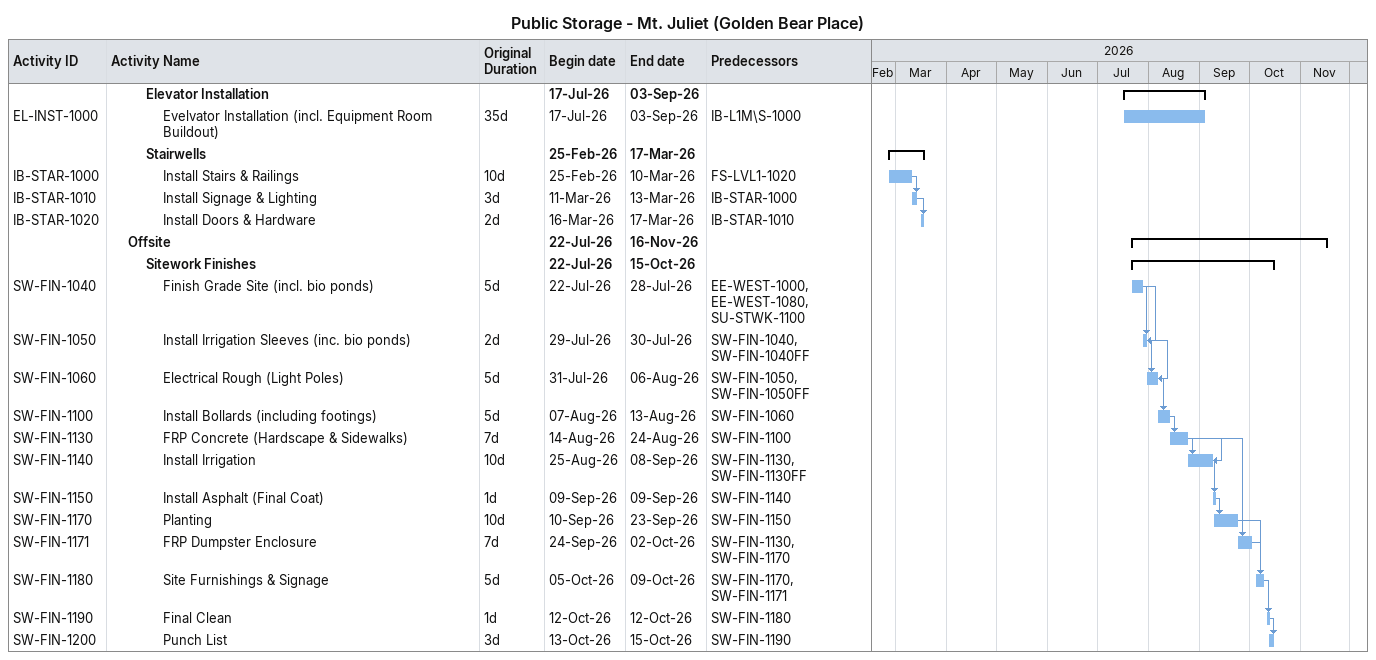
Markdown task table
Public Storage - Mt. Juliet (Golden Bear Place)

| ID | Level | Task | Original duration | Start | Finish | Predecessors |
|---|---|---|---|---|---|---|
|  | 3 | **Elevator Installation** |  | 2026-07-17 | 2026-09-03 |  |
| EL-INST-1000 | 4 | Evelvator Installation (incl. Equipment Room Buildout) | 35d | 2026-07-17 | 2026-09-03 | IB-L1M\S-1000 |
|  | 3 | **Stairwells** |  | 2026-02-25 | 2026-03-17 |  |
| IB-STAR-1000 | 4 | Install Stairs & Railings | 10d | 2026-02-25 | 2026-03-10 | FS-LVL1-1020 |
| IB-STAR-1010 | 4 | Install Signage & Lighting | 3d | 2026-03-11 | 2026-03-13 | IB-STAR-1000 |
| IB-STAR-1020 | 4 | Install Doors & Hardware | 2d | 2026-03-16 | 2026-03-17 | IB-STAR-1010 |
|  | 2 | **Offsite** |  | 2026-07-22 | 2026-11-16 |  |
|  | 3 | **Sitework Finishes** |  | 2026-07-22 | 2026-10-15 |  |
| SW-FIN-1040 | 4 | Finish Grade Site (incl. bio ponds) | 5d | 2026-07-22 | 2026-07-28 | EE-WEST-1000, EE-WEST-1080, SU-STWK-1100 |
| SW-FIN-1050 | 4 | Install Irrigation Sleeves (inc. bio ponds) | 2d | 2026-07-29 | 2026-07-30 | SW-FIN-1040, SW-FIN-1040FF |
| SW-FIN-1060 | 4 | Electrical Rough (Light Poles) | 5d | 2026-07-31 | 2026-08-06 | SW-FIN-1050, SW-FIN-1050FF |
| SW-FIN-1100 | 4 | Install Bollards (including footings) | 5d | 2026-08-07 | 2026-08-13 | SW-FIN-1060 |
| SW-FIN-1130 | 4 | FRP Concrete (Hardscape & Sidewalks) | 7d | 2026-08-14 | 2026-08-24 | SW-FIN-1100 |
| SW-FIN-1140 | 4 | Install Irrigation | 10d | 2026-08-25 | 2026-09-08 | SW-FIN-1130, SW-FIN-1130FF |
| SW-FIN-1150 | 4 | Install Asphalt (Final Coat) | 1d | 2026-09-09 | 2026-09-09 | SW-FIN-1140 |
| SW-FIN-1170 | 4 | Planting | 10d | 2026-09-10 | 2026-09-23 | SW-FIN-1150 |
| SW-FIN-1171 | 4 | FRP Dumpster Enclosure | 7d | 2026-09-24 | 2026-10-02 | SW-FIN-1130, SW-FIN-1170 |
| SW-FIN-1180 | 4 | Site Furnishings & Signage | 5d | 2026-10-05 | 2026-10-09 | SW-FIN-1170, SW-FIN-1171 |
| SW-FIN-1190 | 4 | Final Clean | 1d | 2026-10-12 | 2026-10-12 | SW-FIN-1180 |
| SW-FIN-1200 | 4 | Punch List | 3d | 2026-10-13 | 2026-10-15 | SW-FIN-1190 |
